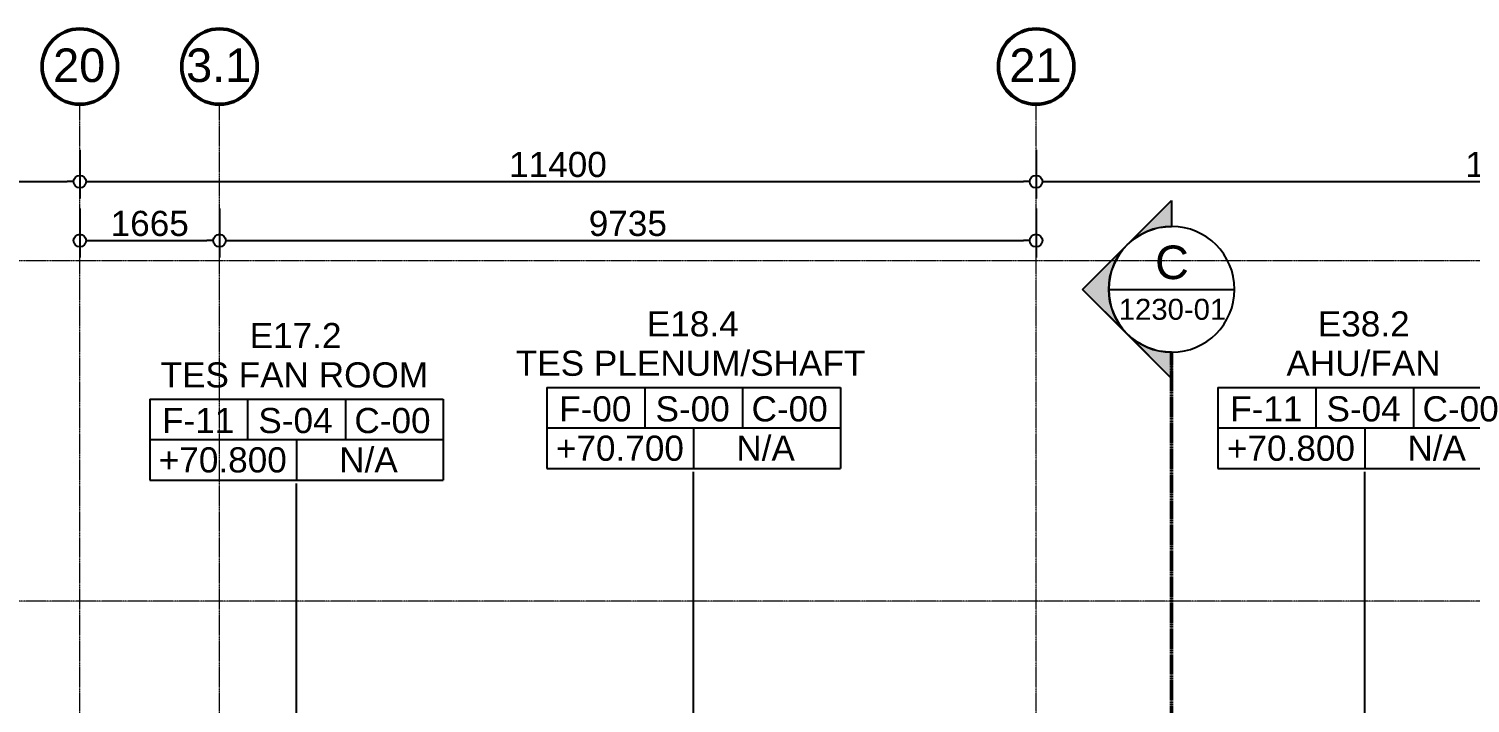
# Model space of a CAD drawing. Header units: millimetres. Extents: x -725999 to -647408, y -21008 to 19019.
# Drawn here: x -699690 to -682507, y 10979 to 19019 of the extents above; entities that cross this region are included whole.
import ezdxf

# ---------------------------------------------------------------- set-up
doc = ezdxf.new("R2010")
doc.units = ezdxf.units.MM
doc.linetypes.add('DPA_Grid _ Level 100', pattern=[10, 5.5, -1.6, 1.3, -1.6])
for name, color, linetype, lineweight in [('A-ANNO-DIMS', 1, 'Continuous', 9), ('A-ROOM-IDEN', 3, 'Continuous', 25), ('A-ROOM-LINE', 3, 'Continuous', 25), ('G-ANNO-SECL', 3, 'Continuous', 9), ('S-GRID', 251, 'Continuous', 9), ('S-GRID-IDEN', 3, 'Continuous', 50)]:
    doc.layers.add(name, color=color, linetype=linetype, lineweight=lineweight)
doc.styles.add('Arial', font='arial.ttf', dxfattribs={"height": 400})
doc.styles.add('Arial_1', font='arial.ttf', dxfattribs={"height": 250})
doc.styles.add('Arial_2', font='arial.ttf', dxfattribs={"height": 300})
doc.dimstyles.new('DPA-DIM-3_0_C-C', dxfattribs={"dimscale": 304.8, "dimtxt": 306.07782, "dimasz": 0.492126, "dimexe": 0.656168, "dimexo": 0.0625, "dimgap": 0.164042, "dimtad": 1, "dimdec": 0, "dimzin": 0, "dimdsep": 46, "dimtxsty": 'Arial_2', "dimblk1": 'DOTBLANK', "dimblk2": 'DOTBLANK', "dimsah": 1, "dimcen": 0.09, "dimdle": 0.656168, "dimadec": 8, "dimazin": 0, "dimtfac": 1, "dimtdec": 4, "dimtix": 1, "dimtmove": 0, "dimatfit": 3, "dimfxl": 1.312336, "dimfxlon": 1, "dimtvp": 1, "dimtolj": 1, "dimtzin": 0, "dimarcsym": 2})

# ---------------------------------------------------------------- blocks, each defined once
blk = doc.blocks.new('Section - Section Head-531884-4283-01 ENLARGED LOWER PLATFORM LEVEL - REFLECTED CEILING PLAN - SHEET 4')
at = {"layer": 'G-ANNO-SECL'}
h = blk.add_hatch(color=256, dxfattribs=at)
edge = h.paths.add_edge_path()
edge.add_line((-12.8, 5.3), (-7.5, 10.61))
edge.add_line((-7.5, 10.61), (-2.2, 5.3))
edge.add_arc((-7.5, 0), 7.5, 45, 135)
h = blk.add_hatch(color=256, dxfattribs=at)
edge = h.paths.add_edge_path()
edge.add_arc((-7.5, 0), 7.5, 0, 45)
edge.add_line((-2.2, 5.3), (3.11, 0))
edge.add_line((3.11, 0), (0, 0))
edge = h.paths.add_edge_path()
edge.add_line((-15, 0), (-18.11, 0))
edge.add_line((-18.11, 0), (-12.8, 5.3))
edge.add_arc((-7.5, 0), 7.5, 135, 180)
at = {"layer": 'G-ANNO-SECL', "lineweight": 25}
for p, q in [((-7.5, 10.61), (-18.11, 0)), ((-7.5, 10.61), (-12.8, 5.3)), ((3.11, 0), (-7.5, 10.61)), ((-2.2, 5.3), (-7.5, 10.61)), ((-12.8, 5.3), (-18.11, 0)), ((3.11, 0), (-2.2, 5.3)), ((-18.11, 0), (-15, 0)), ((-18.11, 0), (-15, 0)), ((0, 0), (3.11, 0)), ((0, 0), (3.11, 0))]:
    blk.add_line(p, q, dxfattribs=at)
blk.add_circle((-7.5, 0), 7.5, dxfattribs=at)
for start, end in [(45, 135), (135, 180), (0, 45)]:
    blk.add_arc((-7.5, 0), 7.5, start, end, dxfattribs=at)
blk = doc.blocks.new('DPA_Room Tag Box - Standard-4486259-4283-01 ENLARGED LOWER PLATFORM LEVEL - REFLECTED CEILING PLAN - SHEET 4')
at = {"layer": 'A-ROOM-LINE'}
for p, q in [((-17.5, -2.94), (-17.5, -12.6)), ((-17.5, -2.94), (17.5, -2.94)), ((-5.83, -2.94), (-5.83, -7.77)), ((5.83, -2.94), (5.83, -7.77)), ((17.5, -2.94), (17.5, -12.6)), ((-17.5, -7.77), (17.5, -7.77)), ((0, -7.77), (0, -12.6)), ((-17.5, -12.6), (17.5, -12.6))]:
    blk.add_line(p, q, dxfattribs=at)
blk = doc.blocks.new('Grid - 100 Scale-2291345-4283-01 ENLARGED LOWER PLATFORM LEVEL - REFLECTED CEILING PLAN - SHEET 4')
at = {"layer": 'S-GRID-IDEN'}
blk.add_circle((0, 0), 4.5, dxfattribs=at)
blk = doc.blocks.new('_DotBlank')
at = {"color": 0, "linetype": 'ByBlock', "lineweight": -2}
blk.add_line((-0.5, 0), (-1, 0), dxfattribs=at)
blk.add_circle((0, 0), 0.5, dxfattribs=at)
blk = doc.blocks.new('*D746')
at = {"layer": 'A-ANNO-DIMS', "color": 0, "lineweight": -2, "transparency": 16777216}
for p, q in [((-12845, 22119), (-12845, 21538)), ((-1445, 22119), (-1445, 21538)), ((-12695, 21738), (-1595, 21738))]:
    blk.add_line(p, q, dxfattribs=at)
at = {"layer": 'Defpoints', "color": 0, "transparency": 16777216}
for p in [(-12845, 22138), (-1445, 22138), (-1445, 21738)]:
    blk.add_point(p, dxfattribs=at)
at = {"layer": 'A-ANNO-DIMS', "color": 0, "lineweight": -2, "transparency": 16777216, "xscale": 150, "yscale": 150, "zscale": 150, "rotation": 180}
blk.add_blockref('_DotBlank', (-12845, 21738), dxfattribs=at)
at = {"layer": 'A-ANNO-DIMS', "color": 0, "lineweight": -2, "transparency": 16777216, "xscale": 150, "yscale": 150, "zscale": 150}
blk.add_blockref('_DotBlank', (-1445, 21738), dxfattribs=at)
at = {"layer": 'A-ANNO-DIMS', "color": 0, "transparency": 16777216, "insert": (-7145, 21941), "char_height": 300, "width": 1384.41, "attachment_point": 5, "style": 'Arial_2'}
blk.add_mtext('\\A1;11400', dxfattribs=at)
blk = doc.blocks.new('*D747')
at = {"layer": 'A-ANNO-DIMS', "color": 0, "lineweight": -2, "transparency": 16777216}
for p, q in [((-1445, 22119), (-1445, 21538)), ((9955, 22119), (9955, 21538)), ((-1295, 21738), (9805, 21738))]:
    blk.add_line(p, q, dxfattribs=at)
at = {"layer": 'Defpoints', "color": 0, "transparency": 16777216}
for p in [(-1445, 22138), (9955, 22138), (9955, 21738)]:
    blk.add_point(p, dxfattribs=at)
at = {"layer": 'A-ANNO-DIMS', "color": 0, "lineweight": -2, "transparency": 16777216, "xscale": 150, "yscale": 150, "zscale": 150, "rotation": 180}
blk.add_blockref('_DotBlank', (-1445, 21738), dxfattribs=at)
at = {"layer": 'A-ANNO-DIMS', "color": 0, "lineweight": -2, "transparency": 16777216, "xscale": 150, "yscale": 150, "zscale": 150}
blk.add_blockref('_DotBlank', (9955, 21738), dxfattribs=at)
at = {"layer": 'A-ANNO-DIMS', "color": 0, "transparency": 16777216, "insert": (4255, 21941), "char_height": 300, "width": 1384.41, "attachment_point": 5, "style": 'Arial_2'}
blk.add_mtext('\\A1;11400', dxfattribs=at)
blk = doc.blocks.new('*D748')
at = {"layer": 'A-ANNO-DIMS', "color": 0, "lineweight": -2, "transparency": 16777216}
for p, q in [((9955, 22119), (9955, 21538)), ((21355, 22119), (21355, 21538)), ((10105, 21738), (21205, 21738))]:
    blk.add_line(p, q, dxfattribs=at)
at = {"layer": 'Defpoints', "color": 0, "transparency": 16777216}
for p in [(9955, 22138), (21355, 22138), (21355, 21738)]:
    blk.add_point(p, dxfattribs=at)
at = {"layer": 'A-ANNO-DIMS', "color": 0, "lineweight": -2, "transparency": 16777216, "xscale": 150, "yscale": 150, "zscale": 150, "rotation": 180}
blk.add_blockref('_DotBlank', (9955, 21738), dxfattribs=at)
at = {"layer": 'A-ANNO-DIMS', "color": 0, "lineweight": -2, "transparency": 16777216, "xscale": 150, "yscale": 150, "zscale": 150}
blk.add_blockref('_DotBlank', (21355, 21738), dxfattribs=at)
at = {"layer": 'A-ANNO-DIMS', "color": 0, "transparency": 16777216, "insert": (15655, 21941), "char_height": 300, "width": 1384.41, "attachment_point": 5, "style": 'Arial_2'}
blk.add_mtext('\\A1;11400', dxfattribs=at)
blk = doc.blocks.new('*D810')
at = {"layer": 'A-ANNO-DIMS', "color": 0, "lineweight": -2, "transparency": 16777216}
for p, q in [((-1445, 21416), (-1445, 20835)), ((220, 21416), (220, 20835)), ((-1295, 21035), (70, 21035))]:
    blk.add_line(p, q, dxfattribs=at)
at = {"layer": 'Defpoints', "color": 0, "transparency": 16777216}
for p in [(-1445, 21435), (220, 21435), (220, 21035)]:
    blk.add_point(p, dxfattribs=at)
at = {"layer": 'A-ANNO-DIMS', "color": 0, "lineweight": -2, "transparency": 16777216, "xscale": 150, "yscale": 150, "zscale": 150, "rotation": 180}
blk.add_blockref('_DotBlank', (-1445, 21035), dxfattribs=at)
at = {"layer": 'A-ANNO-DIMS', "color": 0, "lineweight": -2, "transparency": 16777216, "xscale": 150, "yscale": 150, "zscale": 150}
blk.add_blockref('_DotBlank', (220, 21035), dxfattribs=at)
at = {"layer": 'A-ANNO-DIMS', "color": 0, "transparency": 16777216, "insert": (-612, 21238), "char_height": 300, "width": 1107.53, "attachment_point": 5, "style": 'Arial_2'}
blk.add_mtext('\\A1;1665', dxfattribs=at)
blk = doc.blocks.new('*D811')
at = {"layer": 'A-ANNO-DIMS', "color": 0, "lineweight": -2, "transparency": 16777216}
for p, q in [((220, 21416), (220, 20835)), ((9955, 21416), (9955, 20835)), ((370, 21035), (9805, 21035))]:
    blk.add_line(p, q, dxfattribs=at)
at = {"layer": 'Defpoints', "color": 0, "transparency": 16777216}
for p in [(220, 21435), (9955, 21435), (9955, 21035)]:
    blk.add_point(p, dxfattribs=at)
at = {"layer": 'A-ANNO-DIMS', "color": 0, "lineweight": -2, "transparency": 16777216, "xscale": 150, "yscale": 150, "zscale": 150, "rotation": 180}
blk.add_blockref('_DotBlank', (220, 21035), dxfattribs=at)
at = {"layer": 'A-ANNO-DIMS', "color": 0, "lineweight": -2, "transparency": 16777216, "xscale": 150, "yscale": 150, "zscale": 150}
blk.add_blockref('_DotBlank', (9955, 21035), dxfattribs=at)
at = {"layer": 'A-ANNO-DIMS', "color": 0, "transparency": 16777216, "insert": (5088, 21238), "char_height": 300, "width": 1107.53, "attachment_point": 5, "style": 'Arial_2'}
blk.add_mtext('\\A1;9735', dxfattribs=at)
blk = doc.blocks.new('*U744')
at = {"layer": 'S-GRID', "linetype": 'DPA_Grid _ Level 100'}
for p, q in [((-1444.9, -16466.6), (-1444.9, 22660)), ((220.1, -16466.6), (220.1, 22660)), ((9955.1, -16466.6), (9955.1, 22660)), ((45315.1, 20793), (-27001, 20793)), ((45315.1, 16735), (-27001, 16735))]:
    blk.add_line(p, q, dxfattribs=at)
at = {"layer": 'S-GRID-IDEN', "xscale": 99.99999999999993, "yscale": 99.99999999999993, "zscale": 99.99999999999993}
for p in [(-1444.9, 23110), (220.1, 23110), (9955.1, 23110)]:
    blk.add_blockref('Grid - 100 Scale-2291345-4283-01 ENLARGED LOWER PLATFORM LEVEL - REFLECTED CEILING PLAN - SHEET 4', p, dxfattribs=at)
at = {"layer": 'S-GRID-IDEN', "lineweight": 9, "char_height": 400, "attachment_point": 1, "style": 'Arial'}
for s, insert, width in [('20', (-1763.7, 23325.8), 753.586), ('3.1', (-177.7, 23325.8), 945.991), ('21', (9636.3, 23325.8), 753.586)]:
    blk.add_mtext(s, dxfattribs=dict(at, insert=insert, width=width))
at = {"layer": 'A-ANNO-DIMS'}
for base, p1, p2, override, picture, middle in [((-1444.9, 21738.1), (-12844.9, 22138.1), (-1444.9, 22138.1), {"dimpost": '<>', "dimfxl": 11400}, '*D746', (-7144.9, 21941.3)), ((9955.1, 21738.1), (-1444.9, 22138.1), (9955.1, 22138.1), {"dimpost": '<>', "dimfxl": 11400}, '*D747', (4255.1, 21941.3)), ((21355.1, 21738.1), (9955.1, 22138.1), (21355.1, 22138.1), {"dimpost": '<>', "dimfxl": 11400}, '*D748', (15655.1, 21941.3)), ((220.1, 21034.8), (-1444.9, 21434.8), (220.1, 21434.8), {"dimpost": '<>', "dimfxl": 1665}, '*D810', (-612.4, 21238)), ((9955.1, 21034.8), (220.1, 21434.8), (9955.1, 21434.8), {"dimpost": '<>', "dimfxl": 9735}, '*D811', (5087.6, 21238.1))]:
    dim = blk.add_linear_dim(base=base, p1=p1, p2=p2, dimstyle='DPA-DIM-3_0_C-C', override=override, dxfattribs=at)
    dim.commit()
    dim.dimension.update_dxf_attribs({"geometry": picture, "text_midpoint": middle})

msp = doc.modelspace()

# ---------------------------------------------------------------- linework, layer by layer
at = {"layer": 'A-ROOM-IDEN'}
for p, q in [((-696499, 3995), (-696499, 13599)), ((-691765, 3370), (-691765, 13738)), ((-683765, 7138), (-683765, 13738))]:
    msp.add_line(p, q, dxfattribs=at)
at = {"layer": 'G-ANNO-SECL', "lineweight": 25}
msp.add_line((-686816, 15913), (-685316, 15913), dxfattribs=at)
at = {"layer": 'G-ANNO-SECL', "linetype": 'DPA_Grid _ Level 100', "lineweight": 50}
msp.add_line((-686066, 15163), (-686066, -20659), dxfattribs=at)

# ---------------------------------------------------------------- block references
msp.add_blockref('*U744', (-697637, -4541))
at = {"layer": 'A-ROOM-IDEN', "xscale": 99.99999999999993, "yscale": 99.99999999999993, "zscale": 99.99999999999993}
for p in [(-696499, 14899), (-691765, 15038), (-683765, 15038)]:
    msp.add_blockref('DPA_Room Tag Box - Standard-4486259-4283-01 ENLARGED LOWER PLATFORM LEVEL - REFLECTED CEILING PLAN - SHEET 4', p, dxfattribs=at)
at = {"layer": 'G-ANNO-SECL', "lineweight": 25, "extrusion": (0, 0, -1), "xscale": 99.99999999999993, "yscale": 99.99999999999993, "zscale": 99.99999999999993, "rotation": 270.0000000000003}
msp.add_blockref('Section - Section Head-531884-4283-01 ENLARGED LOWER PLATFORM LEVEL - REFLECTED CEILING PLAN - SHEET 4', (686066, 15163), dxfattribs=at)

# ---------------------------------------------------------------- texts
at = {"layer": 'A-ROOM-IDEN', "lineweight": 9, "char_height": 300, "attachment_point": 1, "style": 'Arial_2'}
for s, insert, width in [('E18.4', (-692323, 15651), 1354.85), ('E38.2', (-684324, 15651), 1354.85), ('E17.2', (-697058, 15512), 1354.85), ('TES PLENUM/SHAFT', (-693885, 15182), 5130.8), ('AHU/FAN', (-684698, 15182), 2252.74), ('TES FAN ROOM', (-698120, 15043), 3920.25), ('F-00', (-693368, 14638), 1058.23), ('S-00', (-692219, 14638), 1090.29), ('C-00', (-691074, 14638), 1114.35), ('F-11', (-685368, 14638), 1058.23), ('S-04', (-684220, 14638), 1090.29), ('C-00', (-683075, 14638), 1114.35), ('F-11', (-698102, 14499), 1058.23), ('S-04', (-696954, 14499), 1090.29), ('C-00', (-695809, 14499), 1114.35), ('+70.700', (-693407, 14169), 1883.97), ('N/A', (-691256, 14169), 857.81), ('+70.800', (-685407, 14169), 1883.97), ('N/A', (-683256, 14169), 857.81), ('+70.800', (-698141, 14030), 1883.97), ('N/A', (-695990, 14030), 857.81)]:
    msp.add_mtext(s, dxfattribs=dict(at, insert=insert, width=width))
at = {"layer": 'G-ANNO-SECL', "lineweight": 25, "attachment_point": 1}
for s, insert, char_height, width, style in [('C', (-686264, 16435), 400, 489.03, 'Arial'), ('1230-01', (-686697, 15800), 250, 1539.24, 'Arial_1')]:
    msp.add_mtext(s, dxfattribs=dict(at, insert=insert, char_height=char_height, width=width, style=style))

doc.saveas('drawing.dxf')
